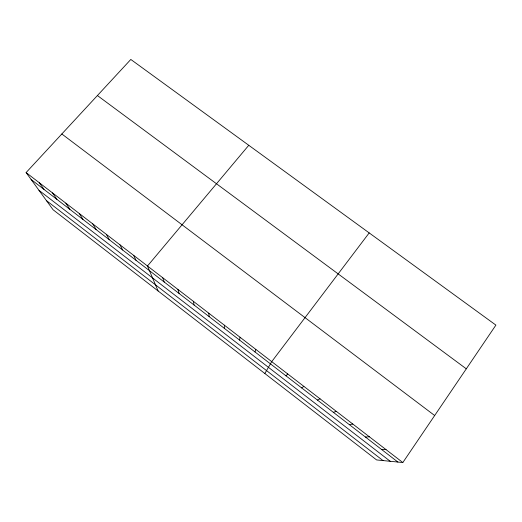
<?xml version="1.0" encoding="UTF-8"?>
<svg xmlns="http://www.w3.org/2000/svg" width="522" height="522" viewBox="0 0 522 522"><rect width="100%" height="100%" fill="white"/><g stroke="black" fill="none" stroke-linecap="round" stroke-linejoin="round"><path stroke-width="0.78" d="M224.336 328.345L224.362 325.18M239.605 340.109L240.042 337.251M254.971 351.945L255.832 349.401M264.843 373.517L271.727 361.635L369.184 232.91M402.827 462.544L495.9 325.108L130.813 59.456L26.1 172.58L53.081 209.759L376.597 459.934L402.827 462.544L26.1 172.58M248.772 145.286L147.485 266.005L158.12 290.989M286.004 375.853L287.726 373.948M301.67 387.924L303.837 386.352M317.448 400.074L320.051 398.834M333.323 412.308L336.383 411.401M349.309 424.621L352.826 424.053M365.393 437.012L369.38 436.797M381.595 449.494L386.045 449.625M97.412 95.539L466.296 368.826M61.831 133.978L434.669 415.525M31.124 179.496L397.901 462.055M38.967 190.308L390.241 461.291M46.406 200.565L383.024 460.574M39.274 182.713L43.972 189.395M52.52 192.912L56.891 199.352M65.844 203.169L69.889 209.368M79.253 213.491L82.965 219.436M92.733 223.866L96.113 229.563M106.299 234.306L109.333 239.755M119.949 244.811L122.637 249.999M133.671 255.375L136.014 260.302M162.655 277.684L164.254 282.056M177.93 289.442L179.131 293.521M193.303 301.272L194.099 305.057M208.78 313.187L209.172 316.665"/></g></svg>
